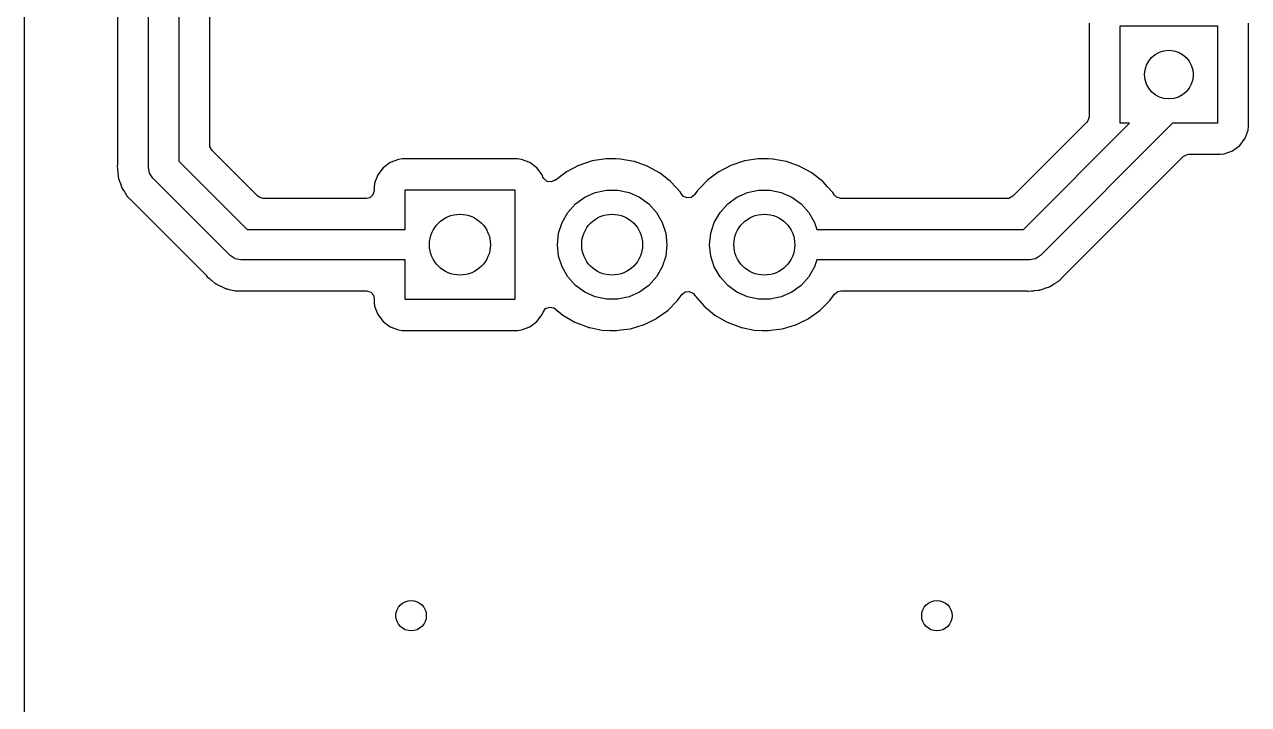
# Model space of a CAD drawing. Extents: x 123.2 to 169.8, y -144.8 to -46.7.
# Drawn here: x 123.44 to 143.55, y -69.02 to -57.85 of the extents above; entities that cross this region are included whole.
import ezdxf

# ---------------------------------------------------------------- set-up
doc = ezdxf.new("R2010")
doc.units = 0
doc.layers.add('BLACK', color=7, linetype='CONTINUOUS')

msp = doc.modelspace()

# ---------------------------------------------------------------- linework, layer by layer
at = {"layer": 'BLACK', "linetype": 'CONTINUOUS'}
for p, q in [((123.444, -107.584), (123.444, -50.0912)), ((124.971, -50.3049), (124.971, -60.1309)), ((125.48, -60.198), (125.48, -50.292)), ((125.98, -50.3956), (125.98, -60.0944)), ((126.488, -59.8316), (126.488, -55.3084)), ((140.931, -57.8259), (140.931, -59.3656)), ((141.44, -59.474), (141.44, -57.874)), ((141.44, -57.874), (143.04, -57.874)), ((143.04, -57.874), (143.04, -59.474)), ((143.548, -59.5221), (143.548, -57.8259)), ((140.895, -59.4547), (139.677, -60.6726)), ((139.85, -61.218), (141.594, -59.474)), ((142.302, -59.474), (140.131, -61.6448)), ((140.911, -59.4337), (140.895, -59.4547)), ((140.931, -59.3656), (140.911, -59.4337)), ((141.594, -59.474), (141.44, -59.474)), ((143.04, -59.474), (142.302, -59.474)), ((143.491, -59.7207), (143.542, -59.5843)), ((143.542, -59.5843), (143.548, -59.5221)), ((126.491, -59.8584), (126.488, -59.8316)), ((126.525, -59.9207), (126.491, -59.8584)), ((143.287, -59.9246), (143.403, -59.8373)), ((143.403, -59.8373), (143.491, -59.7207)), ((125.98, -60.0944), (127.104, -61.218)), ((127.277, -60.6726), (126.525, -59.9207)), ((129.586, -60.0663), (129.449, -60.1174)), ((129.648, -60.0595), (129.586, -60.0663)), ((131.544, -60.0595), (129.648, -60.0595)), ((131.606, -60.0663), (131.544, -60.0595)), ((131.743, -60.1174), (131.606, -60.0663)), ((132.768, -60.0931), (132.548, -60.1651)), ((132.997, -60.0581), (132.768, -60.0931)), ((133.003, -60.0582), (132.997, -60.0581)), ((133.156, -60.0601), (133.003, -60.0582)), ((133.003, -60.0582), (133.003, -60.0582)), ((133.229, -60.0609), (133.156, -60.0601)), ((133.234, -60.0618), (133.229, -60.0609)), ((133.234, -60.0619), (133.234, -60.0618)), ((133.452, -60.1007), (133.234, -60.0619)), ((133.457, -60.1016), (133.452, -60.1007)), ((133.452, -60.1007), (133.452, -60.1007)), ((133.462, -60.1033), (133.457, -60.1016)), ((133.67, -60.1771), (133.462, -60.1033)), ((133.462, -60.1033), (133.462, -60.1033)), ((135.268, -60.0931), (135.048, -60.1651)), ((135.497, -60.0581), (135.268, -60.0931)), ((135.503, -60.0582), (135.497, -60.0581)), ((135.656, -60.0601), (135.503, -60.0582)), ((135.503, -60.0582), (135.503, -60.0582)), ((135.729, -60.0609), (135.656, -60.0601)), ((135.734, -60.0618), (135.729, -60.0609)), ((135.734, -60.0619), (135.734, -60.0618)), ((135.952, -60.1007), (135.734, -60.0619)), ((135.957, -60.1016), (135.952, -60.1007)), ((135.952, -60.1007), (135.952, -60.1007)), ((135.962, -60.1033), (135.957, -60.1016)), ((136.17, -60.1771), (135.962, -60.1033)), ((135.962, -60.1033), (135.962, -60.1033)), ((140.5, -61.9952), (142.475, -60.0194)), ((142.475, -60.0194), (142.538, -59.9854)), ((142.538, -59.9854), (142.564, -59.9825)), ((142.564, -59.9825), (143.088, -59.9825)), ((143.088, -59.9825), (143.15, -59.9757)), ((143.15, -59.9757), (143.287, -59.9246)), ((124.97, -60.1499), (124.967, -60.1713)), ((124.967, -60.1713), (124.967, -60.1786)), ((124.967, -60.1786), (124.971, -60.224)), ((124.967, -60.1786), (124.967, -60.1786)), ((124.971, -60.1309), (124.97, -60.1499)), ((124.971, -60.224), (124.971, -60.2342)), ((124.971, -60.2342), (124.971, -60.2423)), ((124.971, -60.2423), (124.972, -60.2459)), ((124.972, -60.2459), (124.975, -60.2705)), ((124.975, -60.2705), (124.975, -60.2749)), ((124.975, -60.2749), (124.975, -60.2752)), ((124.975, -60.2752), (124.981, -60.3476)), ((125.499, -60.2937), (125.48, -60.198)), ((125.553, -60.3748), (125.499, -60.2937)), ((129.333, -60.2047), (129.245, -60.3213)), ((129.449, -60.1174), (129.333, -60.2047)), ((131.859, -60.2047), (131.743, -60.1174)), ((131.947, -60.3213), (131.859, -60.2047)), ((132.339, -60.2752), (132.158, -60.4111)), ((132.343, -60.2721), (132.339, -60.2752)), ((132.339, -60.2752), (132.339, -60.2752)), ((132.347, -60.2697), (132.343, -60.2721)), ((132.544, -60.1675), (132.347, -60.2697)), ((132.548, -60.1651), (132.544, -60.1675)), ((132.544, -60.1675), (132.544, -60.1675)), ((133.67, -60.1772), (133.67, -60.1771)), ((133.675, -60.1789), (133.67, -60.1772)), ((133.68, -60.1814), (133.675, -60.1789)), ((133.874, -60.2883), (133.68, -60.1814)), ((133.68, -60.1814), (133.68, -60.1814)), ((133.878, -60.2908), (133.874, -60.2883)), ((133.874, -60.2883), (133.874, -60.2883)), ((133.882, -60.294), (133.878, -60.2908)), ((134.056, -60.4312), (133.882, -60.294)), ((133.882, -60.294), (133.882, -60.294)), ((134.839, -60.2752), (134.662, -60.408)), ((134.843, -60.2721), (134.839, -60.2752)), ((134.839, -60.2752), (134.839, -60.2752)), ((134.847, -60.2697), (134.843, -60.2721)), ((135.044, -60.1675), (134.847, -60.2697)), ((135.048, -60.1651), (135.044, -60.1675)), ((135.044, -60.1675), (135.044, -60.1675)), ((136.17, -60.1772), (136.17, -60.1771)), ((136.175, -60.1789), (136.17, -60.1772)), ((136.18, -60.1814), (136.175, -60.1789)), ((136.374, -60.2883), (136.18, -60.1814)), ((136.18, -60.1814), (136.18, -60.1814)), ((136.378, -60.2908), (136.374, -60.2883)), ((136.374, -60.2883), (136.374, -60.2883)), ((136.382, -60.294), (136.378, -60.2908)), ((136.556, -60.4312), (136.382, -60.294)), ((136.382, -60.294), (136.382, -60.294)), ((124.981, -60.3476), (124.983, -60.3546)), ((124.983, -60.3546), (124.985, -60.3606)), ((124.985, -60.3606), (124.986, -60.3664)), ((124.986, -60.3664), (124.987, -60.3737)), ((124.987, -60.3737), (125.012, -60.4423)), ((125.012, -60.4423), (125.013, -60.4465)), ((125.013, -60.4465), (125.036, -60.5159)), ((126.823, -61.6448), (125.553, -60.3748)), ((129.194, -60.4577), (129.188, -60.5199)), ((129.245, -60.3213), (129.194, -60.4577)), ((131.95, -60.3297), (131.947, -60.3213)), ((131.96, -60.3579), (131.95, -60.3297)), ((131.95, -60.3297), (131.95, -60.3297)), ((131.973, -60.383), (131.96, -60.3579)), ((132.027, -60.4289), (131.973, -60.383)), ((132.098, -60.4381), (132.027, -60.4289)), ((132.157, -60.4102), (132.098, -60.4381)), ((132.158, -60.4111), (132.157, -60.4102)), ((134.06, -60.4344), (134.056, -60.4312)), ((134.056, -60.4312), (134.056, -60.4312)), ((134.134, -60.5159), (134.06, -60.4344)), ((134.654, -60.4149), (134.546, -60.5276)), ((134.658, -60.4111), (134.654, -60.4149)), ((134.662, -60.408), (134.658, -60.4111)), ((136.56, -60.4344), (136.556, -60.4312)), ((136.556, -60.4312), (136.556, -60.4312)), ((136.634, -60.5159), (136.56, -60.4344)), ((125.036, -60.5159), (125.039, -60.5222)), ((125.039, -60.5222), (125.042, -60.5276)), ((125.042, -60.5276), (125.045, -60.5331)), ((125.045, -60.5331), (125.047, -60.5399)), ((125.047, -60.5399), (125.051, -60.5461)), ((125.051, -60.5461), (125.051, -60.5461)), ((125.051, -60.5461), (125.087, -60.601)), ((125.087, -60.601), (125.09, -60.6047)), ((125.09, -60.6047), (125.127, -60.6671)), ((125.127, -60.6671), (125.131, -60.6713)), ((125.131, -60.6713), (125.131, -60.6713)), ((125.131, -60.6713), (125.135, -60.6755)), ((125.135, -60.6755), (125.135, -60.6755)), ((125.135, -60.6755), (125.137, -60.6785)), ((125.137, -60.6785), (125.14, -60.6817)), ((125.14, -60.6817), (125.144, -60.6879)), ((125.144, -60.6879), (125.149, -60.6929)), ((125.149, -60.6929), (125.2, -60.7411)), ((127.298, -60.6895), (127.277, -60.6726)), ((127.366, -60.7095), (127.298, -60.6895)), ((129.061, -60.7095), (127.366, -60.7095)), ((129.114, -60.6981), (129.061, -60.7095)), ((129.167, -60.6516), (129.114, -60.6981)), ((129.188, -60.5835), (129.167, -60.6516)), ((129.188, -60.5199), (129.188, -60.5835)), ((129.696, -61.218), (129.696, -60.568)), ((129.696, -60.568), (131.496, -60.568)), ((131.496, -60.568), (131.496, -62.368)), ((132.494, -60.7992), (132.646, -60.6886)), ((132.646, -60.6886), (132.818, -60.612)), ((132.818, -60.612), (133.002, -60.5729)), ((133.002, -60.5729), (133.19, -60.5729)), ((133.19, -60.5729), (133.374, -60.612)), ((133.374, -60.612), (133.546, -60.6886)), ((133.546, -60.6886), (133.698, -60.7992)), ((134.211, -60.601), (134.134, -60.5159)), ((134.216, -60.6057), (134.211, -60.601)), ((134.219, -60.61), (134.216, -60.6057)), ((134.241, -60.6446), (134.219, -60.61)), ((134.219, -60.61), (134.219, -60.61)), ((134.262, -60.6691), (134.241, -60.6446)), ((134.325, -60.7003), (134.262, -60.6691)), ((134.396, -60.6922), (134.325, -60.7003)), ((134.451, -60.6472), (134.396, -60.6922)), ((134.498, -60.5786), (134.451, -60.6472)), ((134.546, -60.5276), (134.498, -60.5786)), ((134.994, -60.7992), (135.146, -60.6886)), ((135.146, -60.6886), (135.318, -60.612)), ((135.318, -60.612), (135.502, -60.5729)), ((135.502, -60.5729), (135.69, -60.5729)), ((135.69, -60.5729), (135.874, -60.612)), ((135.874, -60.612), (136.046, -60.6886)), ((136.046, -60.6886), (136.198, -60.7992)), ((136.711, -60.601), (136.634, -60.5159)), ((136.716, -60.6057), (136.711, -60.601)), ((136.719, -60.61), (136.716, -60.6057)), ((136.746, -60.6519), (136.719, -60.61)), ((136.783, -60.6895), (136.746, -60.6519)), ((136.851, -60.7095), (136.783, -60.6895)), ((139.588, -60.7095), (136.851, -60.7095)), ((139.614, -60.7066), (139.588, -60.7095)), ((139.677, -60.6726), (139.614, -60.7066)), ((125.2, -60.7411), (125.203, -60.7435)), ((125.203, -60.7435), (126.416, -61.9569)), ((132.368, -60.939), (132.494, -60.7992)), ((133.698, -60.7992), (133.824, -60.939)), ((134.868, -60.939), (134.994, -60.7992)), ((136.198, -60.7992), (136.324, -60.939)), ((132.216, -61.2809), (132.274, -61.1019)), ((132.274, -61.1019), (132.368, -60.939)), ((133.824, -60.939), (133.918, -61.1019)), ((133.918, -61.1019), (133.976, -61.2809)), ((134.716, -61.2809), (134.774, -61.1019)), ((134.774, -61.1019), (134.868, -60.939)), ((136.324, -60.939), (136.418, -61.1019)), ((136.418, -61.1019), (136.456, -61.218)), ((127.104, -61.218), (129.696, -61.218)), ((132.196, -61.468), (132.216, -61.2809)), ((133.976, -61.2809), (133.996, -61.468)), ((134.696, -61.468), (134.716, -61.2809)), ((136.456, -61.218), (139.85, -61.218)), ((132.216, -61.6551), (132.196, -61.468)), ((133.996, -61.468), (133.976, -61.6551)), ((134.716, -61.6551), (134.696, -61.468)), ((126.904, -61.699), (126.823, -61.6448)), ((127, -61.718), (126.904, -61.699)), ((129.696, -61.718), (127, -61.718)), ((129.696, -62.368), (129.696, -61.718)), ((132.274, -61.8341), (132.216, -61.6551)), ((133.976, -61.6551), (133.918, -61.8341)), ((134.774, -61.8341), (134.716, -61.6551)), ((136.456, -61.718), (136.418, -61.8341)), ((139.954, -61.718), (136.456, -61.718)), ((140.05, -61.699), (139.954, -61.718)), ((140.131, -61.6448), (140.05, -61.699)), ((132.368, -61.997), (132.274, -61.8341)), ((133.918, -61.8341), (133.824, -61.997)), ((134.868, -61.997), (134.774, -61.8341)), ((136.418, -61.8341), (136.324, -61.997)), ((126.416, -61.9569), (126.429, -61.9713)), ((126.429, -61.9713), (126.437, -61.9829)), ((126.437, -61.9829), (126.437, -61.9829)), ((126.437, -61.9829), (126.441, -61.9888)), ((126.441, -61.9888), (126.447, -61.9936)), ((126.447, -61.9936), (126.447, -61.9936)), ((126.447, -61.9936), (126.482, -62.023)), ((126.482, -62.023), (126.489, -62.03)), ((126.489, -62.03), (126.495, -62.0357)), ((126.495, -62.0357), (126.498, -62.0379)), ((126.498, -62.0379), (126.517, -62.0533)), ((126.517, -62.0533), (126.521, -62.0561)), ((126.521, -62.0561), (126.571, -62.0986)), ((126.571, -62.0986), (126.576, -62.1033)), ((126.576, -62.1033), (126.583, -62.1067)), ((126.583, -62.1067), (126.588, -62.11)), ((126.588, -62.11), (126.593, -62.1132)), ((126.593, -62.1132), (126.599, -62.1177)), ((126.599, -62.1177), (126.665, -62.1487)), ((132.494, -62.1368), (132.368, -61.997)), ((133.824, -61.997), (133.698, -62.1368)), ((134.994, -62.1368), (134.868, -61.997)), ((136.324, -61.997), (136.198, -62.1368)), ((140.296, -62.1508), (140.341, -62.1213)), ((140.341, -62.1213), (140.357, -62.1108)), ((140.357, -62.1108), (140.361, -62.1085)), ((140.361, -62.1085), (140.423, -62.0706)), ((140.423, -62.0706), (140.431, -62.0632)), ((140.431, -62.0632), (140.432, -62.0632)), ((140.432, -62.0632), (140.434, -62.0606)), ((140.434, -62.0606), (140.438, -62.0579)), ((140.438, -62.0579), (140.444, -62.0539)), ((140.444, -62.0539), (140.497, -61.9976)), ((140.497, -61.9976), (140.5, -61.9952)), ((126.665, -62.1487), (126.669, -62.1506)), ((126.669, -62.1506), (126.734, -62.1838)), ((126.734, -62.1838), (126.741, -62.1855)), ((126.741, -62.1855), (126.747, -62.1876)), ((126.747, -62.1876), (126.752, -62.1895)), ((126.752, -62.1895), (126.759, -62.1926)), ((126.759, -62.1926), (126.766, -62.1941)), ((126.766, -62.1941), (126.766, -62.1941)), ((126.766, -62.1941), (126.83, -62.2075)), ((126.83, -62.2075), (126.835, -62.2085)), ((126.835, -62.2085), (126.906, -62.2258)), ((126.906, -62.2258), (126.911, -62.2262)), ((126.911, -62.2262), (126.911, -62.2262)), ((126.911, -62.2262), (126.917, -62.2265)), ((126.917, -62.2265), (126.917, -62.2265)), ((126.917, -62.2265), (126.921, -62.2268)), ((126.921, -62.2268), (126.925, -62.2271)), ((126.925, -62.2271), (126.932, -62.2286)), ((126.932, -62.2286), (127.01, -62.2265)), ((127.01, -62.2265), (127.013, -62.2265)), ((127.013, -62.2265), (129.061, -62.2265)), ((129.061, -62.2265), (129.13, -62.2465)), ((129.13, -62.2465), (129.176, -62.3002)), ((129.176, -62.3002), (129.188, -62.3525)), ((132.646, -62.2474), (132.494, -62.1368)), ((132.818, -62.324), (132.646, -62.2474)), ((133.546, -62.2474), (133.374, -62.324)), ((133.698, -62.1368), (133.546, -62.2474)), ((134.172, -62.384), (134.241, -62.2879)), ((134.241, -62.2879), (134.297, -62.2442)), ((134.297, -62.2442), (134.368, -62.2378)), ((134.368, -62.2378), (134.431, -62.2706)), ((134.431, -62.2706), (134.451, -62.2956)), ((134.451, -62.2956), (134.453, -62.2983)), ((134.453, -62.2983), (134.453, -62.2983)), ((134.453, -62.2983), (134.456, -62.3027)), ((134.456, -62.3027), (134.607, -62.4778)), ((135.146, -62.2474), (134.994, -62.1368)), ((135.318, -62.324), (135.146, -62.2474)), ((136.046, -62.2474), (135.874, -62.324)), ((136.198, -62.1368), (136.046, -62.2474)), ((136.672, -62.384), (136.748, -62.279)), ((136.748, -62.279), (136.804, -62.2353)), ((136.804, -62.2353), (136.85, -62.2265)), ((136.85, -62.2265), (139.887, -62.2265)), ((139.887, -62.2265), (139.906, -62.2279)), ((139.906, -62.2279), (139.92, -62.2301)), ((139.92, -62.2301), (139.92, -62.2301)), ((139.92, -62.2301), (139.927, -62.2312)), ((139.927, -62.2312), (139.935, -62.2306)), ((139.935, -62.2306), (139.98, -62.2269)), ((139.935, -62.2306), (139.935, -62.2306)), ((139.98, -62.2269), (139.99, -62.2265)), ((139.99, -62.2265), (139.998, -62.2265)), ((139.998, -62.2265), (140.016, -62.2245)), ((140.016, -62.2245), (140.027, -62.2232)), ((140.027, -62.2232), (140.031, -62.2228)), ((140.031, -62.2228), (140.096, -62.2175)), ((140.096, -62.2175), (140.104, -62.2169)), ((140.096, -62.2175), (140.096, -62.2175)), ((140.104, -62.2169), (140.111, -62.2146)), ((140.111, -62.2146), (140.117, -62.2134)), ((140.117, -62.2134), (140.122, -62.212)), ((140.122, -62.212), (140.13, -62.2112)), ((140.13, -62.2112), (140.198, -62.1863)), ((140.198, -62.1863), (140.202, -62.1848)), ((140.202, -62.1848), (140.265, -62.1646)), ((140.265, -62.1646), (140.272, -62.1624)), ((140.265, -62.1646), (140.265, -62.1646)), ((140.272, -62.1624), (140.278, -62.1586)), ((140.278, -62.1586), (140.284, -62.156)), ((140.284, -62.156), (140.289, -62.1533)), ((140.289, -62.1533), (140.296, -62.1508)), ((129.188, -62.3525), (129.188, -62.4161)), ((129.188, -62.4161), (129.194, -62.4783)), ((129.194, -62.4783), (129.245, -62.6147)), ((131.496, -62.368), (129.696, -62.368)), ((131.962, -62.5745), (132.004, -62.5177)), ((132.004, -62.5177), (132.071, -62.493)), ((132.071, -62.493), (132.14, -62.5082)), ((132.14, -62.5082), (132.16, -62.5218)), ((132.16, -62.5218), (132.285, -62.6257)), ((133.002, -62.3631), (132.818, -62.324)), ((133.19, -62.3631), (133.002, -62.3631)), ((133.374, -62.324), (133.19, -62.3631)), ((134.008, -62.5475), (134.172, -62.384)), ((134.607, -62.4778), (134.785, -62.6257)), ((135.502, -62.3631), (135.318, -62.324)), ((135.69, -62.3631), (135.502, -62.3631)), ((135.874, -62.324), (135.69, -62.3631)), ((136.508, -62.5475), (136.672, -62.384)), ((129.245, -62.6147), (129.333, -62.7313)), ((131.859, -62.7313), (131.947, -62.6147)), ((131.947, -62.6147), (131.962, -62.5745)), ((132.285, -62.6257), (132.485, -62.7426)), ((133.692, -62.7444), (133.815, -62.6843)), ((133.815, -62.6843), (133.82, -62.682)), ((133.815, -62.6843), (133.815, -62.6843)), ((133.82, -62.682), (134.008, -62.5475)), ((134.785, -62.6257), (134.985, -62.7426)), ((136.192, -62.7444), (136.315, -62.6843)), ((136.315, -62.6843), (136.32, -62.682)), ((136.315, -62.6843), (136.315, -62.6843)), ((136.32, -62.682), (136.508, -62.5475)), ((129.333, -62.7313), (129.449, -62.8186)), ((129.449, -62.8186), (129.586, -62.8697)), ((129.586, -62.8697), (129.648, -62.8765)), ((129.648, -62.8765), (131.544, -62.8765)), ((131.544, -62.8765), (131.606, -62.8697)), ((131.606, -62.8697), (131.743, -62.8186)), ((131.743, -62.8186), (131.859, -62.7313)), ((132.485, -62.7426), (132.702, -62.8252)), ((132.702, -62.8252), (132.707, -62.8262)), ((132.707, -62.8262), (132.707, -62.8262)), ((132.707, -62.8262), (132.727, -62.8303)), ((132.727, -62.8303), (132.929, -62.8714)), ((132.929, -62.8714), (133.058, -62.8761)), ((133.058, -62.8761), (133.155, -62.8797)), ((133.155, -62.8797), (133.155, -62.8797)), ((133.155, -62.8797), (133.16, -62.8799)), ((133.16, -62.8799), (133.165, -62.8792)), ((133.165, -62.8792), (133.239, -62.8697)), ((133.165, -62.8792), (133.165, -62.8792)), ((133.239, -62.8697), (133.39, -62.8504)), ((133.39, -62.8504), (133.395, -62.849)), ((133.395, -62.849), (133.607, -62.7854)), ((133.395, -62.849), (133.395, -62.849)), ((133.607, -62.7854), (133.612, -62.7839)), ((133.612, -62.7839), (133.692, -62.7444)), ((134.985, -62.7426), (135.202, -62.8252)), ((135.202, -62.8252), (135.207, -62.8262)), ((135.207, -62.8262), (135.207, -62.8262)), ((135.207, -62.8262), (135.227, -62.8303)), ((135.227, -62.8303), (135.429, -62.8714)), ((135.429, -62.8714), (135.558, -62.8761)), ((135.558, -62.8761), (135.655, -62.8797)), ((135.655, -62.8797), (135.655, -62.8797)), ((135.655, -62.8797), (135.66, -62.8799)), ((135.66, -62.8799), (135.665, -62.8792)), ((135.665, -62.8792), (135.739, -62.8697)), ((135.665, -62.8792), (135.665, -62.8792)), ((135.739, -62.8697), (135.89, -62.8504)), ((135.89, -62.8504), (135.895, -62.849)), ((135.895, -62.849), (136.107, -62.7854)), ((135.895, -62.849), (135.895, -62.849)), ((136.107, -62.7854), (136.112, -62.7839)), ((136.112, -62.7839), (136.192, -62.7444))]:
    msp.add_line(p, q, dxfattribs=at)
at = {"layer": 'BLACK'}
for centre, radius in [((142.24, -58.674), 0.4), ((130.596, -61.468), 0.5), ((133.096, -61.468), 0.5), ((135.596, -61.468), 0.5), ((129.794, -67.564), 0.25), ((138.43, -67.564), 0.25)]:
    msp.add_circle(centre, radius, dxfattribs=at)

doc.saveas('drawing.dxf')
